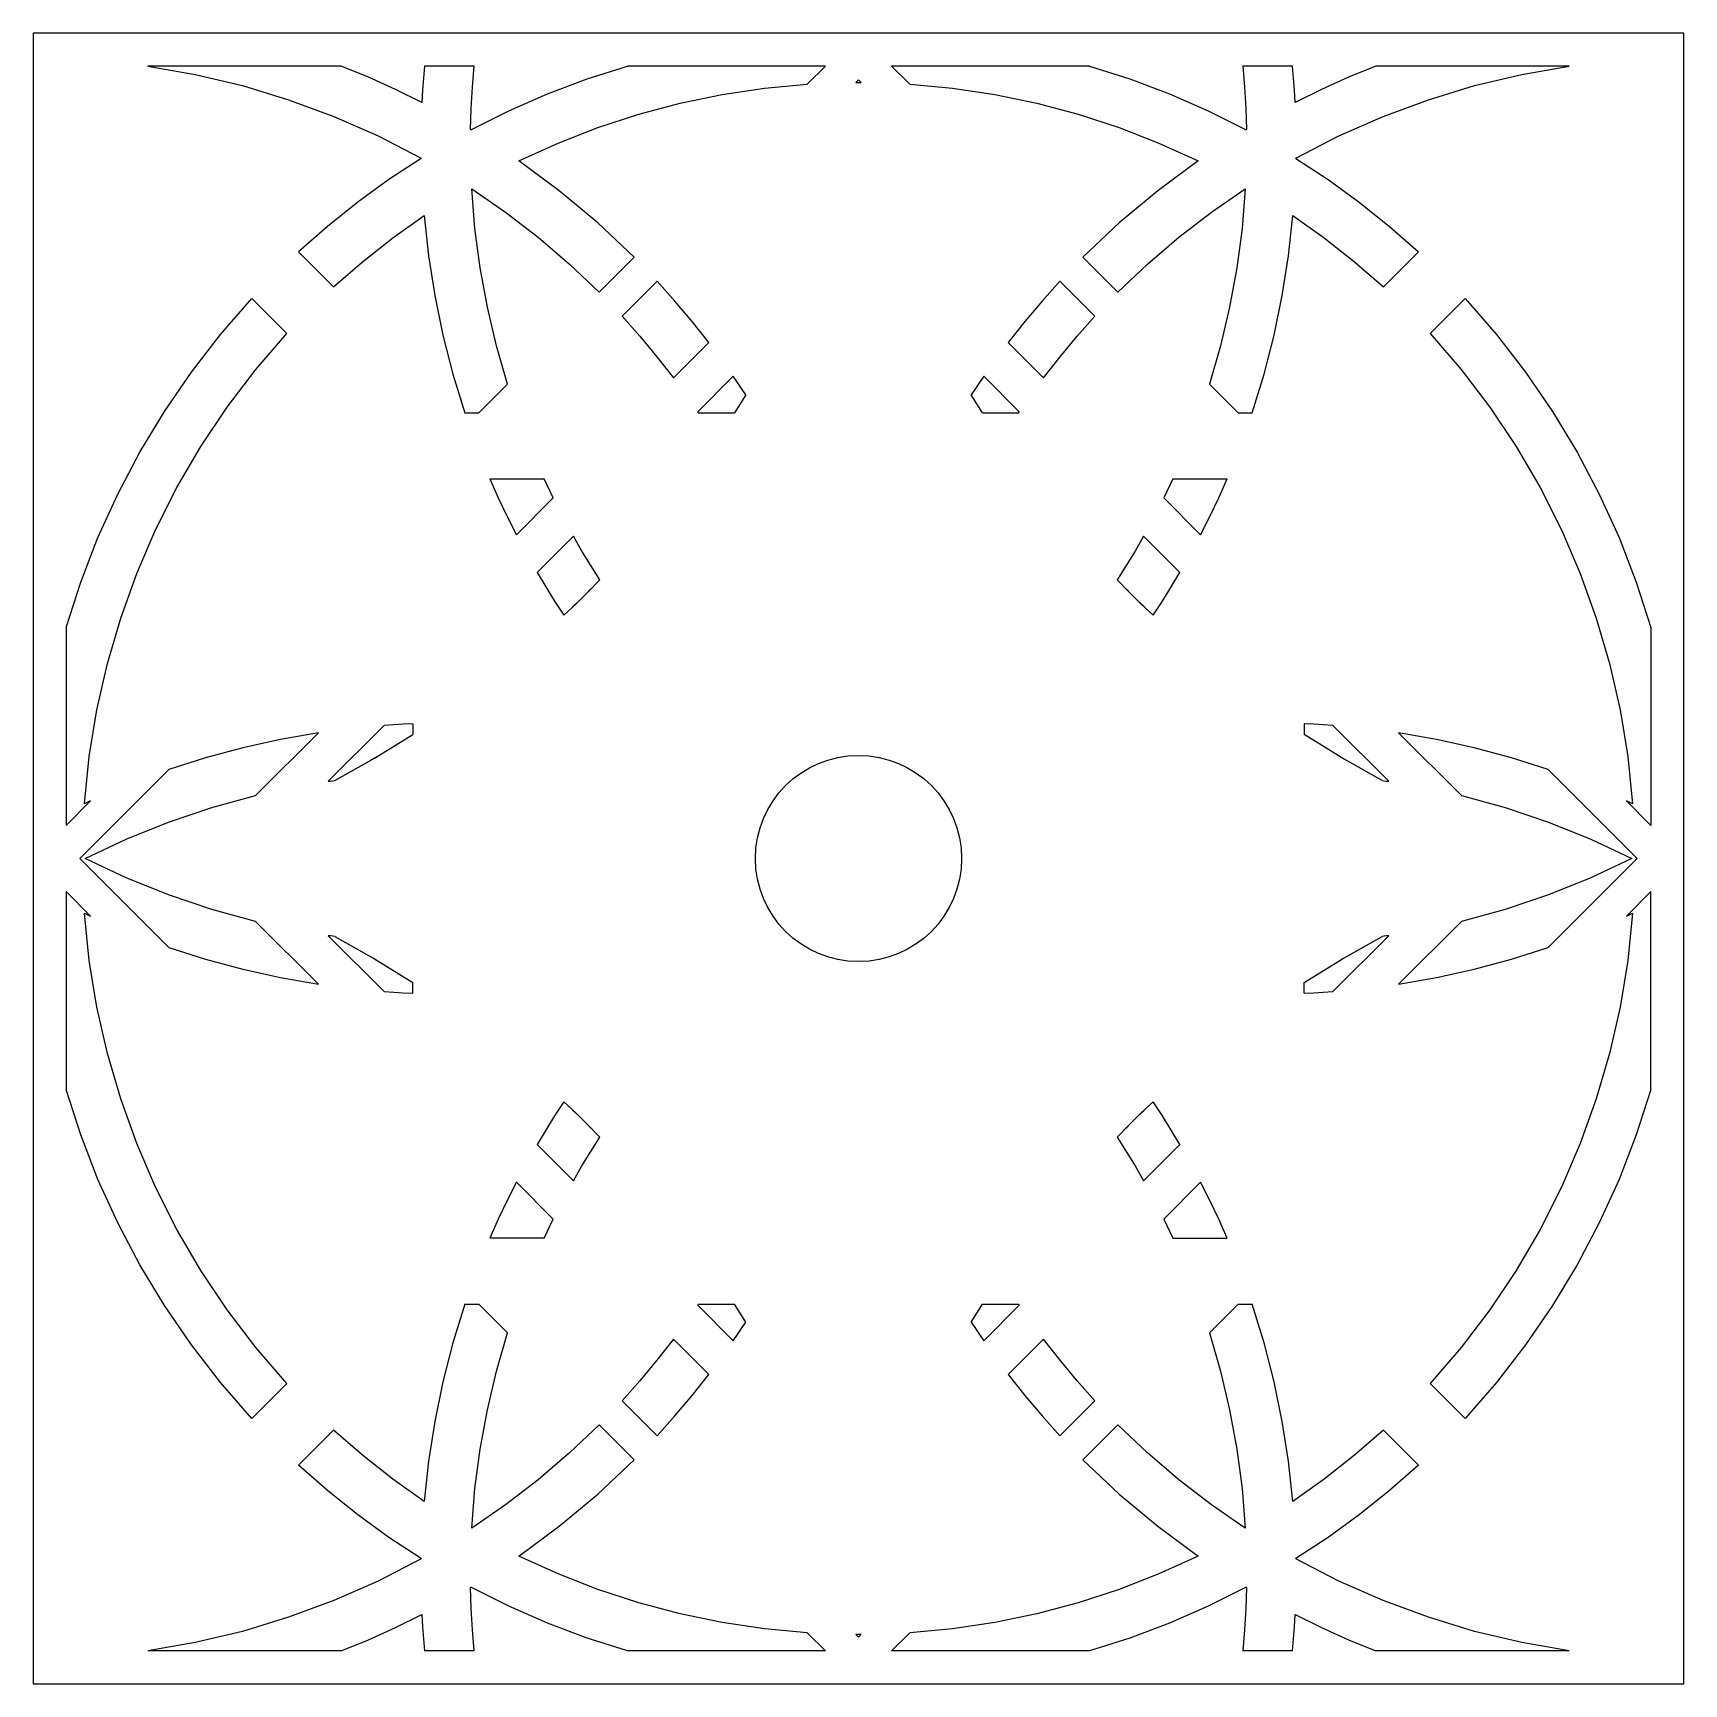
# Model space of a CAD drawing. Extents: x -120 to 120, y -120 to 120.
import ezdxf

# ---------------------------------------------------------------- set-up
doc = ezdxf.new("R2010")
doc.units = 0
doc.layers.get('0').update_dxf_attribs({"linetype": 'continuous'})

# ---------------------------------------------------------------- blocks, each defined once
blk = doc.blocks.new('FACEFEAT')
at = {"color": 0}
for p, q in [((-120, 120), (-120, -120)), ((120, 120), (-120, 120)), ((120, -120), (120, 120)), ((-75.21, 115.2), (-103.33, 115.2)), ((-103.33, 115.2), (-96.41, 113.98)), ((-96.41, 113.98), (-89.57, 112.35)), ((-71.23, 113.57), (-75.21, 115.2)), ((-67.31, 111.81), (-71.23, 113.57)), ((-63.23, 113.44), (-63.36, 111.67)), ((-63.08, 115.2), (-63.23, 113.44)), ((-55.85, 115.2), (-63.08, 115.2)), ((-56.11, 112.13), (-55.85, 115.2)), ((-45.21, 111.16), (-39.46, 113.33)), ((-39.46, 113.33), (-33.6, 115.2)), ((-4.8, 115.2), (-33.6, 115.2)), ((-4.8, 115.2), (-7.45, 112.55)), ((0, 113.21), (-0.41, 112.8)), ((0.41, 112.8), (0, 113.21)), ((4.8, 115.2), (7.45, 112.55)), ((33.6, 115.2), (4.8, 115.2)), ((33.6, 115.2), (39.46, 113.33)), ((39.46, 113.33), (45.21, 111.16)), ((55.85, 115.2), (56.11, 112.13)), ((63.08, 115.2), (55.85, 115.2)), ((63.23, 113.44), (63.08, 115.2)), ((63.36, 111.67), (63.23, 113.44)), ((71.23, 113.57), (67.31, 111.81)), ((75.21, 115.2), (71.23, 113.57)), ((103.33, 115.2), (75.21, 115.2)), ((89.57, 112.35), (96.41, 113.98)), ((96.41, 113.98), (103.33, 115.2)), ((-89.57, 112.35), (-82.85, 110.31)), ((-63.46, 109.91), (-67.31, 111.81)), ((-63.36, 111.67), (-63.46, 109.91)), ((-56.29, 109.05), (-56.11, 112.13)), ((-50.84, 108.7), (-45.21, 111.16)), ((-25.92, 109.78), (-19.82, 111.05)), ((-19.82, 111.05), (-13.65, 111.97)), ((-13.65, 111.97), (-7.45, 112.55)), ((-0.41, 112.8), (-0.14, 112.8)), ((-0.14, 112.8), (0.14, 112.8)), ((0.14, 112.8), (0.41, 112.8)), ((7.45, 112.55), (13.65, 111.97)), ((13.65, 111.97), (19.82, 111.05)), ((19.82, 111.05), (25.92, 109.78)), ((45.21, 111.16), (50.84, 108.7)), ((56.11, 112.13), (56.29, 109.05)), ((63.46, 109.91), (63.36, 111.67)), ((67.31, 111.81), (63.46, 109.91)), ((82.85, 110.31), (89.57, 112.35)), ((-82.85, 110.31), (-76.26, 107.87)), ((-56.38, 105.97), (-56.29, 109.05)), ((-56.35, 105.95), (-50.84, 108.7)), ((-37.87, 106.25), (-31.95, 108.18)), ((-31.95, 108.18), (-25.92, 109.78)), ((25.92, 109.78), (31.95, 108.18)), ((31.95, 108.18), (37.87, 106.25)), ((50.84, 108.7), (56.35, 105.95)), ((56.29, 109.05), (56.38, 105.97)), ((76.26, 107.87), (82.85, 110.31)), ((-76.26, 107.87), (-69.83, 105.03)), ((-56.37, 105.96), (-56.38, 105.97)), ((-56.36, 105.96), (-56.37, 105.96)), ((-56.35, 105.95), (-56.36, 105.96)), ((-43.68, 104), (-37.87, 106.25)), ((37.87, 106.25), (43.68, 104)), ((56.36, 105.96), (56.35, 105.95)), ((56.37, 105.96), (56.36, 105.96)), ((56.38, 105.97), (56.37, 105.96)), ((69.83, 105.03), (76.26, 107.87)), ((-69.83, 105.03), (-63.58, 101.81)), ((-49.36, 101.43), (-43.68, 104)), ((43.68, 104), (49.36, 101.43)), ((63.58, 101.81), (69.83, 105.03)), ((-63.58, 101.77), (-68.27, 98.69)), ((-63.58, 101.81), (-63.58, 101.8)), ((-63.58, 101.8), (-63.58, 101.79)), ((-63.58, 101.79), (-63.58, 101.77)), ((-43.5, 97.08), (-49.36, 101.43)), ((49.36, 101.43), (43.5, 97.08)), ((63.58, 101.8), (63.58, 101.81)), ((63.58, 101.79), (63.58, 101.8)), ((63.58, 101.77), (63.58, 101.79)), ((63.58, 101.77), (68.27, 98.69)), ((-68.27, 98.69), (-72.8, 95.39)), ((68.27, 98.69), (72.8, 95.39)), ((-55.75, 91.6), (-56.22, 97.37)), ((-56.22, 97.37), (-51.3, 93.96)), ((-37.91, 92.4), (-43.5, 97.08)), ((43.5, 97.08), (37.91, 92.4)), ((51.3, 93.96), (56.22, 97.37)), ((56.22, 97.37), (55.75, 91.6)), ((-72.8, 95.39), (-77.18, 91.89)), ((-51.3, 93.96), (-46.57, 90.31)), ((46.57, 90.31), (51.3, 93.96)), ((72.8, 95.39), (77.18, 91.89)), ((-77.18, 91.89), (-81.39, 88.18)), ((-67.71, 90.22), (-63.16, 93.46)), ((-63.16, 93.46), (-62.52, 87.63)), ((-54.99, 85.86), (-55.75, 91.6)), ((-32.6, 87.4), (-37.91, 92.4)), ((37.91, 92.4), (32.6, 87.4)), ((55.75, 91.6), (54.99, 85.86)), ((62.52, 87.63), (63.16, 93.46)), ((63.16, 93.46), (67.71, 90.22)), ((77.18, 91.89), (81.39, 88.18)), ((-72.09, 86.76), (-67.71, 90.22)), ((-46.57, 90.31), (-42.03, 86.42)), ((42.03, 86.42), (46.57, 90.31)), ((67.71, 90.22), (72.09, 86.76)), ((-81.39, 88.18), (-76.3, 83.08)), ((-76.3, 83.08), (-72.09, 86.76)), ((-62.52, 87.63), (-61.61, 81.83)), ((-42.03, 86.42), (-37.69, 82.31)), ((-32.6, 87.4), (-37.69, 82.31)), ((37.69, 82.31), (32.6, 87.4)), ((37.69, 82.31), (42.03, 86.42)), ((61.61, 81.83), (62.52, 87.63)), ((72.09, 86.76), (76.3, 83.08)), ((76.3, 83.08), (81.39, 88.18)), ((-53.95, 80.17), (-54.99, 85.86)), ((54.99, 85.86), (53.95, 80.17)), ((-61.61, 81.83), (-60.43, 76.09)), ((-29.27, 83.94), (-34.37, 78.84)), ((-26.68, 81.04), (-29.27, 83.94)), ((29.27, 83.94), (26.68, 81.04)), ((34.37, 78.84), (29.27, 83.94)), ((60.43, 76.09), (61.61, 81.83)), ((-92.73, 76.17), (-88.18, 81.39)), ((-83.08, 76.3), (-88.18, 81.39)), ((-52.63, 74.53), (-53.95, 80.17)), ((-24.18, 78.07), (-26.68, 81.04)), ((26.68, 81.04), (24.18, 78.07)), ((53.95, 80.17), (52.63, 74.53)), ((88.18, 81.39), (83.08, 76.3)), ((88.18, 81.39), (92.73, 76.17)), ((-34.37, 78.84), (-31.78, 75.94)), ((-21.77, 75.02), (-24.18, 78.07)), ((24.18, 78.07), (21.77, 75.02)), ((31.78, 75.94), (34.37, 78.84)), ((-96.96, 70.7), (-92.73, 76.17)), ((-87.59, 71.08), (-83.08, 76.3)), ((-60.43, 76.09), (-58.97, 70.41)), ((-51.03, 68.97), (-52.63, 74.53)), ((-31.78, 75.94), (-29.3, 72.95)), ((-26.91, 69.88), (-21.77, 75.02)), ((21.77, 75.02), (26.91, 69.88)), ((29.3, 72.95), (31.78, 75.94)), ((52.63, 74.53), (51.03, 68.97)), ((58.97, 70.41), (60.43, 76.09)), ((83.08, 76.3), (87.59, 71.08)), ((92.73, 76.17), (96.96, 70.7)), ((-29.3, 72.95), (-26.91, 69.88)), ((26.91, 69.88), (29.3, 72.95)), ((-100.88, 64.99), (-96.96, 70.7)), ((-91.76, 65.6), (-87.59, 71.08)), ((-58.97, 70.41), (-57.24, 64.8)), ((-23.38, 64.92), (-18.2, 70.1)), ((-17.59, 69.2), (-18.2, 70.1)), ((18.2, 70.1), (17.59, 69.2)), ((23.38, 64.92), (18.2, 70.1)), ((57.24, 64.8), (58.97, 70.41)), ((87.59, 71.08), (91.76, 65.6)), ((96.96, 70.7), (100.88, 64.99)), ((-51.03, 68.97), (-55.2, 64.8)), ((-16.39, 67.39), (-18.05, 64.8)), ((-16.99, 68.3), (-17.59, 69.2)), ((-16.39, 67.39), (-16.99, 68.3)), ((16.99, 68.3), (16.39, 67.39)), ((18.05, 64.8), (16.39, 67.39)), ((17.59, 69.2), (16.99, 68.3)), ((55.2, 64.8), (51.03, 68.97)), ((-104.46, 59.06), (-100.88, 64.99)), ((-95.6, 59.87), (-91.76, 65.6)), ((-57.24, 64.8), (-55.2, 64.8)), ((-23.38, 64.92), (-23.36, 64.88)), ((-23.36, 64.88), (-23.33, 64.84)), ((-23.33, 64.84), (-23.31, 64.8)), ((-23.31, 64.8), (-18.05, 64.8)), ((18.05, 64.8), (23.31, 64.8)), ((23.31, 64.8), (23.33, 64.84)), ((23.33, 64.84), (23.36, 64.88)), ((23.36, 64.88), (23.38, 64.92)), ((55.2, 64.8), (57.24, 64.8)), ((91.76, 65.6), (95.6, 59.87)), ((100.88, 64.99), (104.46, 59.06)), ((-107.69, 52.94), (-104.46, 59.06)), ((-99.08, 53.92), (-95.6, 59.87)), ((95.6, 59.87), (99.08, 53.92)), ((104.46, 59.06), (107.69, 52.94)), ((-53.59, 55.2), (-52.37, 52.45)), ((-53.59, 55.2), (-45.71, 55.2)), ((-45.28, 54.27), (-45.71, 55.2)), ((45.71, 55.2), (45.28, 54.27)), ((45.71, 55.2), (53.59, 55.2)), ((52.37, 52.45), (53.59, 55.2)), ((-110.57, 46.64), (-107.69, 52.94)), ((-102.19, 47.77), (-99.08, 53.92)), ((-44.83, 53.33), (-45.28, 54.27)), ((-44.38, 52.41), (-44.83, 53.33)), ((44.83, 53.33), (44.38, 52.41)), ((45.28, 54.27), (44.83, 53.33)), ((99.08, 53.92), (102.19, 47.77)), ((107.69, 52.94), (110.57, 46.64)), ((-52.37, 52.45), (-51.09, 49.74)), ((-49.74, 47.05), (-44.38, 52.41)), ((44.38, 52.41), (49.74, 47.05)), ((51.09, 49.74), (52.37, 52.45)), ((-51.09, 49.74), (-49.74, 47.05)), ((49.74, 47.05), (51.09, 49.74)), ((-113.07, 40.19), (-110.57, 46.64)), ((-104.91, 41.44), (-102.19, 47.77)), ((-46.72, 41.58), (-41.45, 46.85)), ((-40.21, 44.7), (-41.45, 46.85)), ((41.45, 46.85), (40.21, 44.7)), ((41.45, 46.85), (46.72, 41.58)), ((102.19, 47.77), (104.91, 41.44)), ((110.57, 46.64), (113.07, 40.19)), ((-38.93, 42.58), (-40.21, 44.7)), ((40.21, 44.7), (38.93, 42.58)), ((-107.25, 34.96), (-104.91, 41.44)), ((-46.72, 41.58), (-45.47, 39.48)), ((-37.6, 40.49), (-38.93, 42.58)), ((38.93, 42.58), (37.6, 40.49)), ((45.47, 39.48), (46.72, 41.58)), ((104.91, 41.44), (107.25, 34.96)), ((-115.2, 33.6), (-113.07, 40.19)), ((-45.47, 39.48), (-44.17, 37.4)), ((-39.32, 38.75), (-41.06, 37.04)), ((-39.75, 38.32), (-38.89, 39.18)), ((-37.6, 40.49), (-39.32, 38.75)), ((39.32, 38.75), (37.6, 40.49)), ((38.89, 39.18), (39.75, 38.32)), ((41.06, 37.04), (39.32, 38.75)), ((44.17, 37.4), (45.47, 39.48)), ((113.07, 40.19), (115.2, 33.6)), ((-44.17, 37.4), (-42.83, 35.35)), ((-41.06, 37.04), (-42.83, 35.35)), ((-41.51, 36.61), (-40.63, 37.46)), ((40.63, 37.46), (41.51, 36.61)), ((42.83, 35.35), (41.06, 37.04)), ((42.83, 35.35), (44.17, 37.4)), ((-109.18, 28.34), (-107.25, 34.96)), ((107.25, 34.96), (109.18, 28.34)), ((-115.2, 33.6), (-115.2, 4.8)), ((115.2, 33.6), (115.2, 4.8)), ((-110.71, 21.62), (-109.18, 28.34)), ((109.18, 28.34), (110.71, 21.62)), ((-111.82, 14.82), (-110.71, 21.62)), ((110.71, 21.62), (111.82, 14.82)), ((-77.09, 11.22), (-68.95, 19.35)), ((-67.57, 19.45), (-68.95, 19.35)), ((-66.18, 19.52), (-67.57, 19.45)), ((-64.8, 19.58), (-66.18, 19.52)), ((-64.8, 19.58), (-64.8, 18.05)), ((64.8, 19.58), (64.8, 18.05)), ((66.18, 19.52), (64.8, 19.58)), ((67.57, 19.45), (66.18, 19.52)), ((68.95, 19.35), (67.57, 19.45)), ((68.95, 19.35), (77.09, 11.22)), ((-84.03, 17.32), (-89.52, 16.1)), ((-87.64, 9.15), (-78.5, 18.28)), ((-78.5, 18.28), (-84.03, 17.32)), ((-70.38, 14.57), (-64.8, 18.05)), ((70.38, 14.57), (64.8, 18.05)), ((78.5, 18.28), (87.64, 9.15)), ((84.03, 17.32), (78.5, 18.28)), ((89.52, 16.1), (84.03, 17.32)), ((-112.52, 7.96), (-111.82, 14.82)), ((-94.94, 14.64), (-100.28, 12.93)), ((-89.52, 16.1), (-94.94, 14.64)), ((-76.12, 11.36), (-70.38, 14.57)), ((-70.1, 14.75), (-70.99, 14.24)), ((70.1, 14.75), (70.99, 14.24)), ((76.12, 11.36), (70.38, 14.57)), ((94.94, 14.64), (89.52, 16.1)), ((100.28, 12.93), (94.94, 14.64)), ((111.82, 14.82), (112.52, 7.96)), ((-100.28, 12.93), (-113.21, 0)), ((113.21, 0), (100.28, 12.93)), ((-77.09, 11.22), (-76.77, 11.26)), ((-76.77, 11.26), (-76.44, 11.31)), ((-76.44, 11.31), (-76.12, 11.36)), ((76.12, 11.36), (76.44, 11.31)), ((76.44, 11.31), (76.77, 11.26)), ((76.77, 11.26), (77.09, 11.22)), ((-111.62, 8.38), (-115.2, 4.8)), ((-112.22, 8.1), (-112.52, 7.96)), ((-111.92, 8.24), (-112.22, 8.1)), ((-111.62, 8.38), (-111.92, 8.24)), ((-100.3, 5.28), (-94.02, 7.39)), ((-94.02, 7.39), (-87.64, 9.15)), ((87.64, 9.15), (94.02, 7.39)), ((94.02, 7.39), (100.3, 5.28)), ((111.92, 8.24), (111.62, 8.38)), ((111.62, 8.38), (115.2, 4.8)), ((112.22, 8.1), (111.92, 8.24)), ((112.52, 7.96), (112.22, 8.1)), ((-106.44, 2.81), (-100.3, 5.28)), ((100.3, 5.28), (106.44, 2.81)), ((-112.43, 0), (-106.44, 2.81)), ((106.44, 2.81), (112.43, 0)), ((-113.21, 0), (-100.28, -12.93)), ((-106.44, -2.81), (-112.43, 0)), ((100.28, -12.93), (113.21, 0)), ((112.43, 0), (106.44, -2.81)), ((-100.3, -5.28), (-106.44, -2.81)), ((106.44, -2.81), (100.3, -5.28)), ((-111.62, -8.38), (-115.2, -4.8)), ((-115.2, -4.8), (-115.2, -33.6)), ((-94.02, -7.39), (-100.3, -5.28)), ((100.3, -5.28), (94.02, -7.39)), ((111.62, -8.38), (115.2, -4.8)), ((115.2, -33.6), (115.2, -4.8)), ((-111.82, -14.82), (-112.52, -7.96)), ((-112.52, -7.96), (-112.22, -8.1)), ((-112.22, -8.1), (-111.92, -8.24)), ((-111.92, -8.24), (-111.62, -8.38)), ((-87.64, -9.15), (-94.02, -7.39)), ((-78.5, -18.28), (-87.64, -9.15)), ((87.64, -9.15), (78.5, -18.28)), ((94.02, -7.39), (87.64, -9.15)), ((111.62, -8.38), (111.92, -8.24)), ((112.52, -7.96), (111.82, -14.82)), ((111.92, -8.24), (112.22, -8.1)), ((112.22, -8.1), (112.52, -7.96)), ((-76.77, -11.26), (-77.09, -11.22)), ((-77.09, -11.22), (-68.95, -19.35)), ((-76.44, -11.31), (-76.77, -11.26)), ((-76.12, -11.36), (-76.44, -11.31)), ((-76.12, -11.36), (-70.38, -14.57)), ((68.95, -19.35), (77.09, -11.22)), ((70.38, -14.57), (76.12, -11.36)), ((76.44, -11.31), (76.12, -11.36)), ((76.77, -11.26), (76.44, -11.31)), ((77.09, -11.22), (76.77, -11.26)), ((-100.28, -12.93), (-94.94, -14.64)), ((-70.1, -14.75), (-70.99, -14.24)), ((70.99, -14.24), (70.1, -14.75)), ((94.94, -14.64), (100.28, -12.93)), ((-110.71, -21.62), (-111.82, -14.82)), ((-94.94, -14.64), (-89.52, -16.1)), ((-89.52, -16.1), (-84.03, -17.32)), ((-70.38, -14.57), (-64.8, -18.05)), ((64.8, -18.05), (70.38, -14.57)), ((84.03, -17.32), (89.52, -16.1)), ((89.52, -16.1), (94.94, -14.64)), ((111.82, -14.82), (110.71, -21.62)), ((-84.03, -17.32), (-78.5, -18.28)), ((-64.8, -19.58), (-64.8, -18.05)), ((64.8, -19.58), (64.8, -18.05)), ((78.5, -18.28), (84.03, -17.32)), ((-68.95, -19.35), (-67.57, -19.45)), ((-67.57, -19.45), (-66.18, -19.52)), ((-66.18, -19.52), (-64.8, -19.58)), ((64.8, -19.58), (66.18, -19.52)), ((66.18, -19.52), (67.57, -19.45)), ((67.57, -19.45), (68.95, -19.35)), ((-109.18, -28.34), (-110.71, -21.62)), ((110.71, -21.62), (109.18, -28.34)), ((-107.25, -34.96), (-109.18, -28.34)), ((109.18, -28.34), (107.25, -34.96)), ((-113.07, -40.19), (-115.2, -33.6)), ((115.2, -33.6), (113.07, -40.19)), ((-104.91, -41.44), (-107.25, -34.96)), ((-42.83, -35.35), (-44.17, -37.4)), ((-41.06, -37.04), (-42.83, -35.35)), ((41.06, -37.04), (42.83, -35.35)), ((44.17, -37.4), (42.83, -35.35)), ((107.25, -34.96), (104.91, -41.44)), ((-44.17, -37.4), (-45.47, -39.48)), ((-41.51, -36.61), (-40.63, -37.46)), ((-39.32, -38.75), (-41.06, -37.04)), ((-39.75, -38.32), (-38.89, -39.18)), ((39.75, -38.32), (38.89, -39.18)), ((39.32, -38.75), (41.06, -37.04)), ((41.51, -36.61), (40.63, -37.46)), ((45.47, -39.48), (44.17, -37.4)), ((-110.57, -46.64), (-113.07, -40.19)), ((-45.47, -39.48), (-46.72, -41.58)), ((-37.6, -40.49), (-39.32, -38.75)), ((-38.93, -42.58), (-37.6, -40.49)), ((37.6, -40.49), (39.32, -38.75)), ((37.6, -40.49), (38.93, -42.58)), ((46.72, -41.58), (45.47, -39.48)), ((113.07, -40.19), (110.57, -46.64)), ((-102.19, -47.77), (-104.91, -41.44)), ((-41.45, -46.85), (-46.72, -41.58)), ((-40.21, -44.7), (-38.93, -42.58)), ((38.93, -42.58), (40.21, -44.7)), ((46.72, -41.58), (41.45, -46.85)), ((104.91, -41.44), (102.19, -47.77)), ((-41.45, -46.85), (-40.21, -44.7)), ((40.21, -44.7), (41.45, -46.85)), ((-107.69, -52.94), (-110.57, -46.64)), ((-99.08, -53.92), (-102.19, -47.77)), ((-49.74, -47.05), (-51.09, -49.74)), ((-44.38, -52.41), (-49.74, -47.05)), ((49.74, -47.05), (44.38, -52.41)), ((51.09, -49.74), (49.74, -47.05)), ((102.19, -47.77), (99.08, -53.92)), ((110.57, -46.64), (107.69, -52.94)), ((-51.09, -49.74), (-52.37, -52.45)), ((52.37, -52.45), (51.09, -49.74)), ((-52.37, -52.45), (-53.59, -55.2)), ((-44.83, -53.33), (-44.38, -52.41)), ((44.38, -52.41), (44.83, -53.33)), ((53.59, -55.2), (52.37, -52.45)), ((-104.46, -59.06), (-107.69, -52.94)), ((-95.6, -59.87), (-99.08, -53.92)), ((-45.71, -55.2), (-45.28, -54.27)), ((-45.28, -54.27), (-44.83, -53.33)), ((44.83, -53.33), (45.28, -54.27)), ((45.28, -54.27), (45.71, -55.2)), ((99.08, -53.92), (95.6, -59.87)), ((107.69, -52.94), (104.46, -59.06)), ((-45.71, -55.2), (-53.59, -55.2)), ((45.71, -55.2), (53.59, -55.2)), ((-100.88, -64.99), (-104.46, -59.06)), ((-91.76, -65.6), (-95.6, -59.87)), ((95.6, -59.87), (91.76, -65.6)), ((104.46, -59.06), (100.88, -64.99)), ((-96.96, -70.7), (-100.88, -64.99)), ((-87.59, -71.08), (-91.76, -65.6)), ((-57.24, -64.8), (-58.97, -70.41)), ((-57.24, -64.8), (-55.2, -64.8)), ((-55.2, -64.8), (-51.03, -68.97)), ((-23.36, -64.88), (-23.38, -64.92)), ((-18.2, -70.1), (-23.38, -64.92)), ((-23.33, -64.84), (-23.36, -64.88)), ((-23.31, -64.8), (-23.33, -64.84)), ((-23.31, -64.8), (-18.05, -64.8)), ((-16.39, -67.39), (-18.05, -64.8)), ((16.39, -67.39), (18.05, -64.8)), ((18.05, -64.8), (23.31, -64.8)), ((23.38, -64.92), (18.2, -70.1)), ((23.33, -64.84), (23.31, -64.8)), ((23.36, -64.88), (23.33, -64.84)), ((23.38, -64.92), (23.36, -64.88)), ((51.03, -68.97), (55.2, -64.8)), ((55.2, -64.8), (57.24, -64.8)), ((58.97, -70.41), (57.24, -64.8)), ((91.76, -65.6), (87.59, -71.08)), ((100.88, -64.99), (96.96, -70.7)), ((-52.63, -74.53), (-51.03, -68.97)), ((-18.2, -70.1), (-17.59, -69.2)), ((-17.59, -69.2), (-16.99, -68.3)), ((-16.99, -68.3), (-16.39, -67.39)), ((16.39, -67.39), (16.99, -68.3)), ((16.99, -68.3), (17.59, -69.2)), ((17.59, -69.2), (18.2, -70.1)), ((51.03, -68.97), (52.63, -74.53)), ((-92.73, -76.17), (-96.96, -70.7)), ((-83.08, -76.3), (-87.59, -71.08)), ((-58.97, -70.41), (-60.43, -76.09)), ((-26.91, -69.88), (-29.3, -72.95)), ((-21.77, -75.02), (-26.91, -69.88)), ((26.91, -69.88), (21.77, -75.02)), ((29.3, -72.95), (26.91, -69.88)), ((60.43, -76.09), (58.97, -70.41)), ((87.59, -71.08), (83.08, -76.3)), ((96.96, -70.7), (92.73, -76.17)), ((-29.3, -72.95), (-31.78, -75.94)), ((31.78, -75.94), (29.3, -72.95)), ((-88.18, -81.39), (-92.73, -76.17)), ((-88.18, -81.39), (-83.08, -76.3)), ((-60.43, -76.09), (-61.61, -81.83)), ((-53.95, -80.17), (-52.63, -74.53)), ((-31.78, -75.94), (-34.37, -78.84)), ((-24.18, -78.07), (-21.77, -75.02)), ((21.77, -75.02), (24.18, -78.07)), ((34.37, -78.84), (31.78, -75.94)), ((52.63, -74.53), (53.95, -80.17)), ((61.61, -81.83), (60.43, -76.09)), ((88.18, -81.39), (83.08, -76.3)), ((92.73, -76.17), (88.18, -81.39)), ((-34.37, -78.84), (-29.27, -83.94)), ((-26.68, -81.04), (-24.18, -78.07)), ((24.18, -78.07), (26.68, -81.04)), ((29.27, -83.94), (34.37, -78.84)), ((-54.99, -85.86), (-53.95, -80.17)), ((-29.27, -83.94), (-26.68, -81.04)), ((26.68, -81.04), (29.27, -83.94)), ((53.95, -80.17), (54.99, -85.86)), ((-76.3, -83.08), (-81.39, -88.18)), ((-72.09, -86.76), (-76.3, -83.08)), ((-61.61, -81.83), (-62.52, -87.63)), ((-37.69, -82.31), (-42.03, -86.42)), ((-37.69, -82.31), (-32.6, -87.4)), ((32.6, -87.4), (37.69, -82.31)), ((42.03, -86.42), (37.69, -82.31)), ((62.52, -87.63), (61.61, -81.83)), ((76.3, -83.08), (72.09, -86.76)), ((81.39, -88.18), (76.3, -83.08)), ((-55.75, -91.6), (-54.99, -85.86)), ((54.99, -85.86), (55.75, -91.6)), ((-77.18, -91.89), (-81.39, -88.18)), ((-67.71, -90.22), (-72.09, -86.76)), ((-62.52, -87.63), (-63.16, -93.46)), ((-42.03, -86.42), (-46.57, -90.31)), ((-37.91, -92.4), (-32.6, -87.4)), ((32.6, -87.4), (37.91, -92.4)), ((46.57, -90.31), (42.03, -86.42)), ((63.16, -93.46), (62.52, -87.63)), ((72.09, -86.76), (67.71, -90.22)), ((81.39, -88.18), (77.18, -91.89)), ((-63.16, -93.46), (-67.71, -90.22)), ((-46.57, -90.31), (-51.3, -93.96)), ((51.3, -93.96), (46.57, -90.31)), ((67.71, -90.22), (63.16, -93.46)), ((-72.8, -95.39), (-77.18, -91.89)), ((-56.22, -97.37), (-55.75, -91.6)), ((-43.5, -97.08), (-37.91, -92.4)), ((37.91, -92.4), (43.5, -97.08)), ((55.75, -91.6), (56.22, -97.37)), ((77.18, -91.89), (72.8, -95.39)), ((-68.27, -98.69), (-72.8, -95.39)), ((-51.3, -93.96), (-56.22, -97.37)), ((56.22, -97.37), (51.3, -93.96)), ((72.8, -95.39), (68.27, -98.69)), ((-49.36, -101.43), (-43.5, -97.08)), ((43.5, -97.08), (49.36, -101.43)), ((-63.58, -101.77), (-68.27, -98.69)), ((68.27, -98.69), (63.58, -101.77)), ((-63.58, -101.81), (-69.83, -105.03)), ((-63.58, -101.77), (-63.58, -101.79)), ((-63.58, -101.79), (-63.58, -101.8)), ((-63.58, -101.8), (-63.58, -101.81)), ((-43.68, -104), (-49.36, -101.43)), ((49.36, -101.43), (43.68, -104)), ((63.58, -101.79), (63.58, -101.77)), ((63.58, -101.8), (63.58, -101.79)), ((63.58, -101.81), (63.58, -101.8)), ((69.83, -105.03), (63.58, -101.81)), ((-69.83, -105.03), (-76.26, -107.87)), ((-37.87, -106.25), (-43.68, -104)), ((43.68, -104), (37.87, -106.25)), ((76.26, -107.87), (69.83, -105.03)), ((-76.26, -107.87), (-82.85, -110.31)), ((-56.38, -105.97), (-56.37, -105.96)), ((-56.29, -109.05), (-56.38, -105.97)), ((-56.37, -105.96), (-56.36, -105.96)), ((-56.36, -105.96), (-56.35, -105.95)), ((-50.84, -108.7), (-56.35, -105.95)), ((-31.95, -108.18), (-37.87, -106.25)), ((37.87, -106.25), (31.95, -108.18)), ((56.35, -105.95), (50.84, -108.7)), ((56.38, -105.97), (56.29, -109.05)), ((56.35, -105.95), (56.36, -105.96)), ((56.36, -105.96), (56.37, -105.96)), ((56.37, -105.96), (56.38, -105.97)), ((82.85, -110.31), (76.26, -107.87)), ((-82.85, -110.31), (-89.57, -112.35)), ((-67.31, -111.81), (-63.46, -109.91)), ((-63.46, -109.91), (-63.36, -111.67)), ((-56.11, -112.13), (-56.29, -109.05)), ((-45.21, -111.16), (-50.84, -108.7)), ((-25.92, -109.78), (-31.95, -108.18)), ((-19.82, -111.05), (-25.92, -109.78)), ((25.92, -109.78), (19.82, -111.05)), ((31.95, -108.18), (25.92, -109.78)), ((50.84, -108.7), (45.21, -111.16)), ((56.29, -109.05), (56.11, -112.13)), ((63.36, -111.67), (63.46, -109.91)), ((63.46, -109.91), (67.31, -111.81)), ((89.57, -112.35), (82.85, -110.31)), ((-89.57, -112.35), (-96.41, -113.98)), ((-71.23, -113.57), (-67.31, -111.81)), ((-63.36, -111.67), (-63.23, -113.44)), ((-55.85, -115.2), (-56.11, -112.13)), ((-39.46, -113.33), (-45.21, -111.16)), ((-13.65, -111.97), (-19.82, -111.05)), ((-7.45, -112.55), (-13.65, -111.97)), ((-4.8, -115.2), (-7.45, -112.55)), ((-0.41, -112.8), (0, -113.21)), ((-0.14, -112.8), (-0.41, -112.8)), ((0.14, -112.8), (-0.14, -112.8)), ((0, -113.21), (0.41, -112.8)), ((0.41, -112.8), (0.14, -112.8)), ((4.8, -115.2), (7.45, -112.55)), ((13.65, -111.97), (7.45, -112.55)), ((19.82, -111.05), (13.65, -111.97)), ((45.21, -111.16), (39.46, -113.33)), ((56.11, -112.13), (55.85, -115.2)), ((63.23, -113.44), (63.36, -111.67)), ((67.31, -111.81), (71.23, -113.57)), ((96.41, -113.98), (89.57, -112.35)), ((-96.41, -113.98), (-103.33, -115.2)), ((-75.21, -115.2), (-103.33, -115.2)), ((-75.21, -115.2), (-71.23, -113.57)), ((-63.23, -113.44), (-63.08, -115.2)), ((-55.85, -115.2), (-63.08, -115.2)), ((-33.6, -115.2), (-39.46, -113.33)), ((-4.8, -115.2), (-33.6, -115.2)), ((33.6, -115.2), (4.8, -115.2)), ((39.46, -113.33), (33.6, -115.2)), ((63.08, -115.2), (55.85, -115.2)), ((63.08, -115.2), (63.23, -113.44)), ((71.23, -113.57), (75.21, -115.2)), ((103.33, -115.2), (75.21, -115.2)), ((103.33, -115.2), (96.41, -113.98)), ((-120, -120), (120, -120))]:
    blk.add_line(p, q, dxfattribs=at)
blk.add_circle((0, 0), 14.98, dxfattribs=at)

msp = doc.modelspace()

# ---------------------------------------------------------------- block references
at = {"color": 0}
msp.add_blockref('FACEFEAT', (0, 0), dxfattribs=at)

doc.saveas('drawing.dxf')
